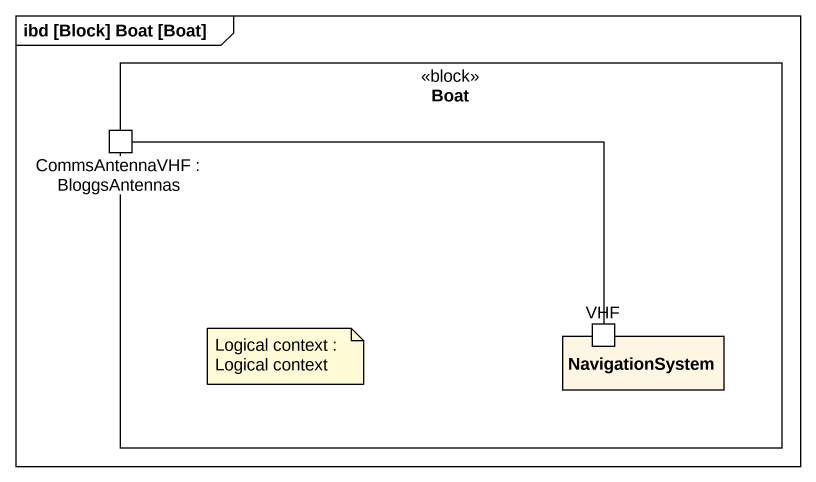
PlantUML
@startuml
mainframe ibd [Block] Boat [Boat]
rectangle Boat <<block>> {
  port "CommsAntennaVHF : BloggsAntennas" as CommsAntennaVHF <<ProxyPort>>
  rectangle NavigationSystem {
    port VHF
  }
}
VHF -left- CommsAntennaVHF
note as N1
  Logical context : Logical context
end note
@enduml
